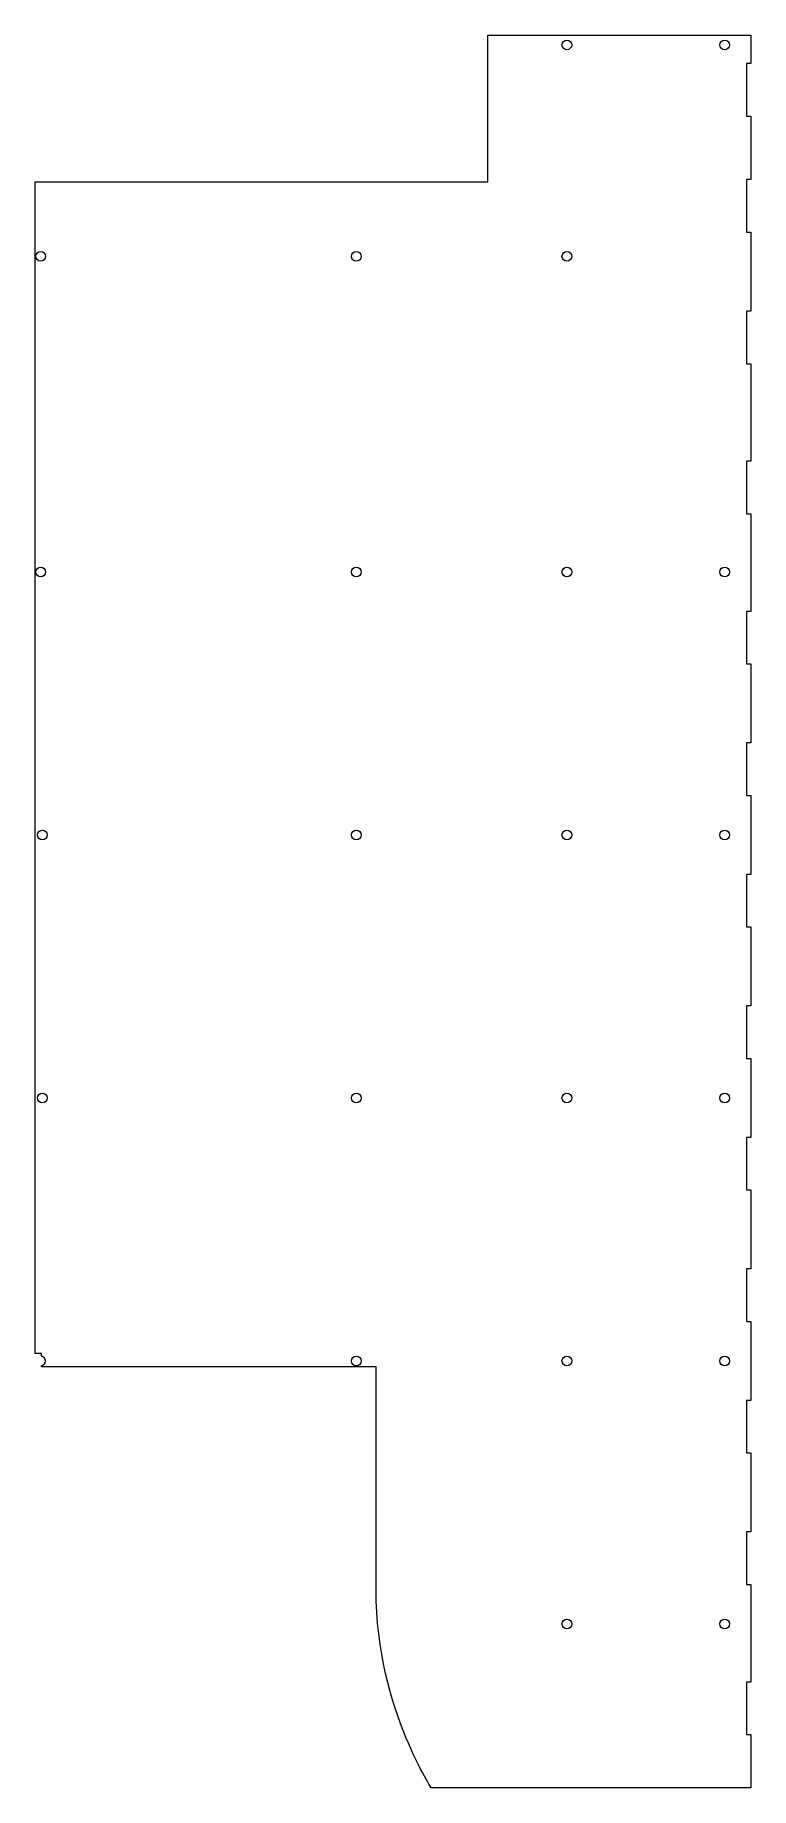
# Model space of a CAD drawing. Header units: millimetres. Extents: x -171 to -39, y -311 to 14.
import ezdxf

# ---------------------------------------------------------------- set-up
doc = ezdxf.new("R2010")
doc.units = ezdxf.units.MM
doc.header["$MEASUREMENT"] = 0
doc.layers.add('layer 1', color=7, linetype='Continuous')

msp = doc.modelspace()

# ---------------------------------------------------------------- linework, layer by layer
at = {"layer": 'layer 1', "color": 1, "lineweight": 9}
for points, knots in [([(-170.1776, -232.9352), (-170.1776, -232.9352), (-168.7016, -232.9352), (-168.7016, -232.9352), (-168.7016, -232.9352), (-129.0268, -232.9352), (-129.0268, -232.9352), (-129.0268, -232.9352), (-128.0512, -232.9352), (-128.0512, -232.9352), (-128.0512, -232.9352), (-113.4171, -232.9352), (-113.4171, -232.9352), (-113.4171, -232.9352), (-110.165, -232.9352), (-110.165, -232.9352), (-110.165, -232.9352), (-108.7794, -232.9352), (-108.7794, -232.9352), (-108.7794, -232.9352), (-108.1416, -232.9352), (-108.1416, -232.9352), (-108.1416, -232.9352), (-108.1416, -233.2352), (-108.1416, -233.2352), (-108.1416, -233.2352), (-108.1416, -238.1259), (-108.1416, -238.1259), (-108.1416, -238.1259), (-108.1416, -245.443), (-108.1416, -245.443), (-108.1416, -245.443), (-108.1416, -276.3946), (-108.1416, -276.3946), (-108.1415, -276.3962), (-108.1415, -276.3977), (-108.1414, -276.3993), (-107.705, -287.591), (-104.7828, -296.7011), (-102.1009, -302.9008), (-100.8863, -305.7085), (-99.7209, -307.9203), (-98.8579, -309.46), (-98.44, -310.2055), (-98.1814, -310.643), (-97.934, -311.0653), (-97.934, -311.0653), (-38.6248, -311.0653), (-38.6248, -311.0653), (-38.6248, -311.0653), (-38.6248, -301.1747), (-38.6248, -301.1747), (-38.6248, -301.1747), (-39.4378, -301.1747), (-39.4378, -301.1747), (-39.4378, -301.1747), (-39.4378, -291.4186), (-39.4378, -291.4186), (-39.4378, -291.4186), (-38.6248, -291.4186), (-38.6248, -291.4186), (-38.6248, -291.4186), (-38.6248, -273.3291), (-38.6248, -273.3291), (-38.6248, -273.3291), (-39.4378, -273.3291), (-39.4378, -273.3291), (-39.4378, -273.3291), (-39.4378, -263.573), (-39.4378, -263.573), (-39.4378, -263.573), (-38.6248, -263.573), (-38.6248, -263.573), (-38.6248, -263.573), (-38.6248, -248.9389), (-38.6248, -248.9389), (-38.6248, -248.9389), (-39.4378, -248.9389), (-39.4378, -248.9389), (-39.4378, -248.9389), (-39.4378, -239.1828), (-39.4378, -239.1828), (-39.4378, -239.1828), (-38.6248, -239.1828), (-38.6248, -239.1828), (-38.6248, -239.1828), (-38.6248, -224.5487), (-38.6248, -224.5487), (-38.6248, -224.5487), (-39.4378, -224.5487), (-39.4378, -224.5487), (-39.4378, -224.5487), (-39.4378, -214.7926), (-39.4378, -214.7926), (-39.4378, -214.7926), (-38.6248, -214.7926), (-38.6248, -214.7926), (-38.6248, -214.7926), (-38.6248, -200.1584), (-38.6248, -200.1584), (-38.6248, -200.1584), (-39.4378, -200.1584), (-39.4378, -200.1584), (-39.4378, -200.1584), (-39.4378, -190.4023), (-39.4378, -190.4023), (-39.4378, -190.4023), (-38.6248, -190.4023), (-38.6248, -190.4023), (-38.6248, -190.4023), (-38.6248, -175.7682), (-38.6248, -175.7682), (-38.6248, -175.7682), (-39.4378, -175.7682), (-39.4378, -175.7682), (-39.4378, -175.7682), (-39.4378, -166.0152), (-39.4378, -166.0152), (-39.4378, -166.0152), (-38.6248, -166.0121), (-38.6248, -166.0121), (-38.6248, -166.0121), (-38.6248, -151.3779), (-38.6248, -151.3779), (-38.6248, -151.3779), (-39.4378, -151.3779), (-39.4378, -151.3779), (-39.4378, -151.3779), (-39.4378, -141.6249), (-39.4378, -141.6249), (-39.4378, -141.6249), (-38.6248, -141.6218), (-38.6248, -141.6218), (-38.6248, -141.6218), (-38.6248, -126.9877), (-38.6248, -126.9877), (-38.6248, -126.9877), (-39.4378, -126.9877), (-39.4378, -126.9877), (-39.4378, -126.9877), (-39.4378, -117.2347), (-39.4378, -117.2347), (-39.4378, -117.2347), (-38.6248, -117.2316), (-38.6248, -117.2316), (-38.6248, -117.2316), (-38.6248, -102.5974), (-38.6248, -102.5974), (-38.6248, -102.5974), (-39.4378, -102.5974), (-39.4378, -102.5974), (-39.4378, -102.5974), (-39.437, -92.8445), (-39.437, -92.8445), (-39.437, -92.8445), (-38.6248, -92.8413), (-38.6248, -92.8413), (-38.6248, -92.8413), (-38.6248, -74.7519), (-38.6248, -74.7519), (-38.6248, -74.7519), (-39.4378, -74.7519), (-39.4378, -74.7519), (-39.4378, -74.7519), (-39.4378, -64.9958), (-39.4378, -64.9958), (-39.4378, -64.9958), (-38.6248, -64.9958), (-38.6248, -64.9958), (-38.6248, -64.9958), (-38.6248, -46.9064), (-38.6248, -46.9064), (-38.6248, -46.9064), (-39.4378, -46.9064), (-39.4378, -46.9064), (-39.4378, -46.9064), (-39.4378, -37.1503), (-39.4378, -37.1503), (-39.4378, -37.1503), (-38.6248, -37.1503), (-38.6248, -37.1503), (-38.6248, -37.1503), (-38.6248, -22.5161), (-38.6248, -22.5161), (-38.6248, -22.5161), (-39.4378, -22.5161), (-39.4378, -22.5161), (-39.4378, -22.5161), (-39.4378, -12.7601), (-39.4378, -12.7601), (-39.4378, -12.7601), (-38.6248, -12.7601), (-38.6248, -12.7601), (-38.6248, -12.7601), (-38.6248, -0.9714), (-38.6248, -0.9714), (-38.6248, -0.9714), (-39.4378, -0.9714), (-39.4378, -0.9714), (-39.4378, -0.9714), (-39.4378, 8.7847), (-39.4378, 8.7847), (-39.4378, 8.7847), (-38.6248, 8.7847), (-38.6248, 8.7847), (-38.6248, 8.7847), (-38.6248, 14.0546), (-38.6248, 14.0546), (-38.6248, 14.0546), (-85.5197, 14.0546), (-85.5197, 14.0546), (-85.5197, 14.0546), (-87.4022, 14.0546), (-87.4022, 14.0546), (-87.4022, 14.0546), (-87.4022, -12.854), (-87.4022, -12.854), (-87.4022, -12.854), (-87.4022, -13.154), (-87.4022, -13.154), (-87.4022, -13.154), (-87.7022, -13.154), (-87.7022, -13.154), (-87.7022, -13.154), (-109.5232, -13.154), (-109.5232, -13.154), (-109.5232, -13.154), (-109.9297, -13.154), (-109.9297, -13.154), (-109.9297, -13.154), (-159.0672, -13.154), (-159.0672, -13.154), (-159.0672, -13.154), (-159.3741, -13.154), (-159.3741, -13.154), (-159.3741, -13.154), (-169.8652, -13.154), (-169.8652, -13.154), (-169.8652, -13.154), (-170.121, -13.154), (-170.121, -13.154), (-170.121, -13.154), (-171.3908, -13.154), (-171.3908, -13.154), (-171.3908, -13.154), (-171.3908, -13.1666), (-171.3908, -13.1666), (-171.3908, -13.1666), (-171.3908, -13.6544), (-171.3908, -13.6544), (-171.3908, -13.6544), (-171.3908, -25.0365), (-171.3908, -25.0365), (-171.3908, -25.0365), (-171.3908, -87.1503), (-171.3908, -87.1503), (-171.3908, -87.1503), (-171.3908, -99.7965), (-171.3908, -99.7965), (-171.3908, -99.7965), (-171.3908, -100.9714), (-171.3908, -100.9714), (-171.3908, -100.9714), (-171.3908, -132.6787), (-171.3908, -132.6787), (-171.3908, -132.6787), (-171.3908, -135.9308), (-171.3908, -135.9308), (-171.3908, -135.9308), (-171.3908, -181.4592), (-171.3908, -181.4592), (-171.3908, -181.4592), (-171.3908, -184.7113), (-171.3908, -184.7113), (-171.3908, -184.7113), (-171.3908, -230.2397), (-171.3908, -230.2397), (-171.3908, -230.2397), (-171.3908, -230.4962), (-171.3908, -230.4962), (-171.3908, -230.4962), (-170.4776, -230.4962), (-170.4776, -230.4962), (-170.4776, -230.4962), (-170.1776, -230.4962), (-170.1776, -230.4962), (-170.1776, -230.4962), (-170.1776, -230.9846), (-170.1776, -230.9846), (-169.9995, -231.0145), (-169.8286, -231.0982), (-169.6912, -231.2356), (-169.3398, -231.587), (-169.3398, -232.157), (-169.6912, -232.5084), (-169.8286, -232.6458), (-169.9995, -232.7295), (-170.1776, -232.7594), (-170.1776, -232.7594), (-170.1776, -232.9352), (-170.1776, -232.9352)], [0, 0, 0, 0, 0.01, 0.01, 0.01, 0.02, 0.02, 0.02, 0.03, 0.03, 0.03, 0.04, 0.04, 0.04, 0.05, 0.05, 0.05, 0.06, 0.06, 0.06, 0.07, 0.07, 0.07, 0.08, 0.08, 0.08, 0.09, 0.09, 0.09, 0.1, 0.1, 0.1, 0.11, 0.11, 0.11, 0.12, 0.12, 0.12, 0.13, 0.13, 0.13, 0.14, 0.14, 0.14, 0.15, 0.15, 0.15, 0.16, 0.16, 0.16, 0.17, 0.17, 0.17, 0.18, 0.18, 0.18, 0.19, 0.19, 0.19, 0.2, 0.2, 0.2, 0.21, 0.21, 0.21, 0.22, 0.22, 0.22, 0.23, 0.23, 0.23, 0.24, 0.24, 0.24, 0.25, 0.25, 0.25, 0.26, 0.26, 0.26, 0.27, 0.27, 0.27, 0.28, 0.28, 0.28, 0.29, 0.29, 0.29, 0.3, 0.3, 0.3, 0.31, 0.31, 0.31, 0.32, 0.32, 0.32, 0.33, 0.33, 0.33, 0.34, 0.34, 0.34, 0.35, 0.35, 0.35, 0.36, 0.36, 0.36, 0.37, 0.37, 0.37, 0.38, 0.38, 0.38, 0.39, 0.39, 0.39, 0.4, 0.4, 0.4, 0.41, 0.41, 0.41, 0.42, 0.42, 0.42, 0.43, 0.43, 0.43, 0.44, 0.44, 0.44, 0.45, 0.45, 0.45, 0.46, 0.46, 0.46, 0.47, 0.47, 0.47, 0.48, 0.48, 0.48, 0.49, 0.49, 0.49, 0.5, 0.5, 0.5, 0.51, 0.51, 0.51, 0.52, 0.52, 0.52, 0.53, 0.53, 0.53, 0.54, 0.54, 0.54, 0.55, 0.55, 0.55, 0.56, 0.56, 0.56, 0.57, 0.57, 0.57, 0.58, 0.58, 0.58, 0.59, 0.59, 0.59, 0.6, 0.6, 0.6, 0.61, 0.61, 0.61, 0.62, 0.62, 0.62, 0.63, 0.63, 0.63, 0.64, 0.64, 0.64, 0.65, 0.65, 0.65, 0.66, 0.66, 0.66, 0.67, 0.67, 0.67, 0.68, 0.68, 0.68, 0.69, 0.69, 0.69, 0.7, 0.7, 0.7, 0.71, 0.71, 0.71, 0.72, 0.72, 0.72, 0.73, 0.73, 0.73, 0.74, 0.74, 0.74, 0.75, 0.75, 0.75, 0.76, 0.76, 0.76, 0.77, 0.77, 0.77, 0.78, 0.78, 0.78, 0.79, 0.79, 0.79, 0.8, 0.8, 0.8, 0.81, 0.81, 0.81, 0.82, 0.82, 0.82, 0.83, 0.83, 0.83, 0.84, 0.84, 0.84, 0.85, 0.85, 0.85, 0.86, 0.86, 0.86, 0.87, 0.87, 0.87, 0.88, 0.88, 0.88, 0.89, 0.89, 0.89, 0.9, 0.9, 0.9, 0.91, 0.91, 0.91, 0.92, 0.92, 0.92, 0.93, 0.93, 0.93, 0.94, 0.94, 0.94, 0.95, 0.95, 0.95, 0.96, 0.96, 0.96, 0.97, 0.97, 0.97, 0.98, 0.98, 0.98, 0.99, 0.99, 0.99, 1, 1, 1, 1]), ([(-72.1303, 11.5982), (-71.7789, 11.9496), (-71.7789, 12.5196), (-72.1303, 12.871), (-72.4817, 13.2224), (-73.0517, 13.2224), (-73.4031, 12.871), (-73.7545, 12.5196), (-73.7545, 11.9496), (-73.4031, 11.5982), (-73.0517, 11.2468), (-72.4817, 11.2468), (-72.1303, 11.5982)], [0, 0, 0, 0, 0.25, 0.25, 0.25, 0.5, 0.5, 0.5, 0.75, 0.75, 0.75, 1, 1, 1, 1]), ([(-44.1392, 11.5962), (-43.7878, 11.2448), (-43.2178, 11.2448), (-42.8664, 11.5962), (-42.515, 11.9476), (-42.515, 12.5176), (-42.8664, 12.869), (-43.2178, 13.2204), (-43.7878, 13.2204), (-44.1392, 12.869), (-44.4906, 12.5176), (-44.4906, 11.9476), (-44.1392, 11.5962)], [0, 0, 0, 0, 0.25, 0.25, 0.25, 0.5, 0.5, 0.5, 0.75, 0.75, 0.75, 1, 1, 1, 1]), ([(-170.964, -27.6241), (-170.6126, -27.9755), (-170.0426, -27.9755), (-169.6912, -27.6241), (-169.3398, -27.2727), (-169.3398, -26.7027), (-169.6912, -26.3513), (-170.0426, -25.9999), (-170.6126, -25.9999), (-170.964, -26.3513), (-171.3154, -26.7027), (-171.3154, -27.2727), (-170.964, -27.6241)], [0, 0, 0, 0, 0.25, 0.25, 0.25, 0.5, 0.5, 0.5, 0.75, 0.75, 0.75, 1, 1, 1, 1]), ([(-112.4274, -26.3513), (-112.7788, -26.7027), (-112.7788, -27.2727), (-112.4274, -27.6241), (-112.076, -27.9755), (-111.506, -27.9755), (-111.1546, -27.6241), (-110.8032, -27.2727), (-110.8032, -26.7027), (-111.1546, -26.3513), (-111.506, -25.9999), (-112.076, -25.9999), (-112.4274, -26.3513)], [0, 0, 0, 0, 0.25, 0.25, 0.25, 0.5, 0.5, 0.5, 0.75, 0.75, 0.75, 1, 1, 1, 1]), ([(-73.4031, -26.3513), (-73.7545, -26.7027), (-73.7545, -27.2727), (-73.4031, -27.6241), (-73.0517, -27.9755), (-72.4817, -27.9755), (-72.1303, -27.6241), (-71.7789, -27.2727), (-71.7789, -26.7027), (-72.1303, -26.3513), (-72.4817, -25.9999), (-73.0517, -25.9999), (-73.4031, -26.3513)], [0, 0, 0, 0, 0.25, 0.25, 0.25, 0.5, 0.5, 0.5, 0.75, 0.75, 0.75, 1, 1, 1, 1]), ([(-169.6912, -86.167), (-169.3398, -85.8156), (-169.3398, -85.2456), (-169.6912, -84.8942), (-170.0426, -84.5428), (-170.6126, -84.5428), (-170.964, -84.8942), (-171.3154, -85.2456), (-171.3154, -85.8156), (-170.964, -86.167), (-170.6126, -86.5184), (-170.0426, -86.5184), (-169.6912, -86.167)], [0, 0, 0, 0, 0.25, 0.25, 0.25, 0.5, 0.5, 0.5, 0.75, 0.75, 0.75, 1, 1, 1, 1]), ([(-111.1546, -86.1607), (-110.8032, -85.8093), (-110.8032, -85.2393), (-111.1546, -84.8879), (-111.506, -84.5365), (-112.076, -84.5365), (-112.4274, -84.8879), (-112.7788, -85.2393), (-112.7788, -85.8093), (-112.4274, -86.1607), (-112.076, -86.5121), (-111.506, -86.5121), (-111.1546, -86.1607)], [0, 0, 0, 0, 0.25, 0.25, 0.25, 0.5, 0.5, 0.5, 0.75, 0.75, 0.75, 1, 1, 1, 1]), ([(-72.1303, -86.1607), (-71.7789, -85.8093), (-71.7789, -85.2393), (-72.1303, -84.8879), (-72.4817, -84.5365), (-73.0517, -84.5365), (-73.4031, -84.8879), (-73.7545, -85.2393), (-73.7545, -85.8093), (-73.4031, -86.1607), (-73.0517, -86.5121), (-72.4817, -86.5121), (-72.1303, -86.1607)], [0, 0, 0, 0, 0.25, 0.25, 0.25, 0.5, 0.5, 0.5, 0.75, 0.75, 0.75, 1, 1, 1, 1]), ([(-44.1392, -86.1607), (-43.7878, -86.5121), (-43.2178, -86.5121), (-42.8664, -86.1607), (-42.515, -85.8093), (-42.515, -85.2393), (-42.8664, -84.8879), (-43.2178, -84.5365), (-43.7878, -84.5365), (-44.1392, -84.8879), (-44.4906, -85.2393), (-44.4906, -85.8093), (-44.1392, -86.1607)], [0, 0, 0, 0, 0.25, 0.25, 0.25, 0.5, 0.5, 0.5, 0.75, 0.75, 0.75, 1, 1, 1, 1]), ([(-170.6826, -134.9412), (-170.3312, -135.2926), (-169.7612, -135.2926), (-169.4098, -134.9412), (-169.0584, -134.5898), (-169.0584, -134.0198), (-169.4098, -133.6684), (-169.7612, -133.317), (-170.3312, -133.317), (-170.6826, -133.6684), (-171.034, -134.0198), (-171.034, -134.5898), (-170.6826, -134.9412)], [0, 0, 0, 0, 0.25, 0.25, 0.25, 0.5, 0.5, 0.5, 0.75, 0.75, 0.75, 1, 1, 1, 1]), ([(-112.4274, -134.9412), (-112.076, -135.2926), (-111.506, -135.2926), (-111.1546, -134.9412), (-110.8032, -134.5898), (-110.8032, -134.0198), (-111.1546, -133.6684), (-111.506, -133.317), (-112.076, -133.317), (-112.4274, -133.6684), (-112.7788, -134.0198), (-112.7788, -134.5898), (-112.4274, -134.9412)], [0, 0, 0, 0, 0.25, 0.25, 0.25, 0.5, 0.5, 0.5, 0.75, 0.75, 0.75, 1, 1, 1, 1]), ([(-73.4031, -133.6684), (-73.7545, -134.0198), (-73.7545, -134.5898), (-73.4031, -134.9412), (-73.0517, -135.2926), (-72.4817, -135.2926), (-72.1303, -134.9412), (-71.7789, -134.5898), (-71.7789, -134.0198), (-72.1303, -133.6684), (-72.4817, -133.317), (-73.0517, -133.317), (-73.4031, -133.6684)], [0, 0, 0, 0, 0.25, 0.25, 0.25, 0.5, 0.5, 0.5, 0.75, 0.75, 0.75, 1, 1, 1, 1]), ([(-44.1392, -133.6684), (-44.4906, -134.0198), (-44.4906, -134.5898), (-44.1392, -134.9412), (-43.7878, -135.2926), (-43.2178, -135.2926), (-42.8664, -134.9412), (-42.515, -134.5898), (-42.515, -134.0198), (-42.8664, -133.6684), (-43.2178, -133.317), (-43.7878, -133.317), (-44.1392, -133.6684)], [0, 0, 0, 0, 0.25, 0.25, 0.25, 0.5, 0.5, 0.5, 0.75, 0.75, 0.75, 1, 1, 1, 1]), ([(-170.6826, -182.4489), (-171.034, -182.8003), (-171.034, -183.3703), (-170.6826, -183.7217), (-170.3312, -184.0731), (-169.7612, -184.0731), (-169.4098, -183.7217), (-169.0584, -183.3703), (-169.0584, -182.8003), (-169.4098, -182.4489), (-169.7612, -182.0975), (-170.3312, -182.0975), (-170.6826, -182.4489)], [0, 0, 0, 0, 0.25, 0.25, 0.25, 0.5, 0.5, 0.5, 0.75, 0.75, 0.75, 1, 1, 1, 1]), ([(-111.1546, -183.7217), (-110.8032, -183.3703), (-110.8032, -182.8003), (-111.1546, -182.4489), (-111.506, -182.0975), (-112.076, -182.0975), (-112.4274, -182.4489), (-112.7788, -182.8003), (-112.7788, -183.3703), (-112.4274, -183.7217), (-112.076, -184.0731), (-111.506, -184.0731), (-111.1546, -183.7217)], [0, 0, 0, 0, 0.25, 0.25, 0.25, 0.5, 0.5, 0.5, 0.75, 0.75, 0.75, 1, 1, 1, 1]), ([(-72.1303, -183.7217), (-71.7789, -183.3703), (-71.7789, -182.8003), (-72.1303, -182.4489), (-72.4817, -182.0975), (-73.0517, -182.0975), (-73.4031, -182.4489), (-73.7545, -182.8003), (-73.7545, -183.3703), (-73.4031, -183.7217), (-73.0517, -184.0731), (-72.4817, -184.0731), (-72.1303, -183.7217)], [0, 0, 0, 0, 0.25, 0.25, 0.25, 0.5, 0.5, 0.5, 0.75, 0.75, 0.75, 1, 1, 1, 1]), ([(-44.1392, -183.7217), (-43.7878, -184.0731), (-43.2178, -184.0731), (-42.8664, -183.7217), (-42.515, -183.3703), (-42.515, -182.8003), (-42.8664, -182.4489), (-43.2178, -182.0975), (-43.7878, -182.0975), (-44.1392, -182.4489), (-44.4906, -182.8003), (-44.4906, -183.3703), (-44.1392, -183.7217)], [0, 0, 0, 0, 0.25, 0.25, 0.25, 0.5, 0.5, 0.5, 0.75, 0.75, 0.75, 1, 1, 1, 1]), ([(-112.4274, -231.2293), (-112.7788, -231.5807), (-112.7788, -232.1507), (-112.4274, -232.5021), (-112.076, -232.8535), (-111.506, -232.8535), (-111.1546, -232.5021), (-110.8032, -232.1507), (-110.8032, -231.5807), (-111.1546, -231.2293), (-111.506, -230.8779), (-112.076, -230.8779), (-112.4274, -231.2293)], [0, 0, 0, 0, 0.25, 0.25, 0.25, 0.5, 0.5, 0.5, 0.75, 0.75, 0.75, 1, 1, 1, 1]), ([(-73.4031, -231.2293), (-73.7545, -231.5807), (-73.7545, -232.1507), (-73.4031, -232.5021), (-73.0517, -232.8535), (-72.4817, -232.8535), (-72.1303, -232.5021), (-71.7789, -232.1507), (-71.7789, -231.5807), (-72.1303, -231.2293), (-72.4817, -230.8779), (-73.0517, -230.8779), (-73.4031, -231.2293)], [0, 0, 0, 0, 0.25, 0.25, 0.25, 0.5, 0.5, 0.5, 0.75, 0.75, 0.75, 1, 1, 1, 1]), ([(-44.1392, -231.2293), (-44.4906, -231.5807), (-44.4906, -232.1507), (-44.1392, -232.5021), (-43.7878, -232.8535), (-43.2178, -232.8535), (-42.8664, -232.5021), (-42.515, -232.1507), (-42.515, -231.5807), (-42.8664, -231.2293), (-43.2178, -230.8779), (-43.7878, -230.8779), (-44.1392, -231.2293)], [0, 0, 0, 0, 0.25, 0.25, 0.25, 0.5, 0.5, 0.5, 0.75, 0.75, 0.75, 1, 1, 1, 1]), ([(-72.1303, -281.2826), (-71.7789, -280.9312), (-71.7789, -280.3612), (-72.1303, -280.0098), (-72.4817, -279.6584), (-73.0517, -279.6584), (-73.4031, -280.0098), (-73.7545, -280.3612), (-73.7545, -280.9312), (-73.4031, -281.2826), (-73.0517, -281.634), (-72.4817, -281.634), (-72.1303, -281.2826)], [0, 0, 0, 0, 0.25, 0.25, 0.25, 0.5, 0.5, 0.5, 0.75, 0.75, 0.75, 1, 1, 1, 1]), ([(-42.8664, -280.0098), (-43.2178, -279.6584), (-43.7878, -279.6584), (-44.1392, -280.0098), (-44.4906, -280.3612), (-44.4906, -280.9312), (-44.1392, -281.2826), (-43.7878, -281.634), (-43.2178, -281.634), (-42.8664, -281.2826), (-42.515, -280.9312), (-42.515, -280.3612), (-42.8664, -280.0098)], [0, 0, 0, 0, 0.25, 0.25, 0.25, 0.5, 0.5, 0.5, 0.75, 0.75, 0.75, 1, 1, 1, 1])]:
    msp.add_open_spline(points, degree=3, knots=knots, dxfattribs=at)

doc.saveas('drawing.dxf')
